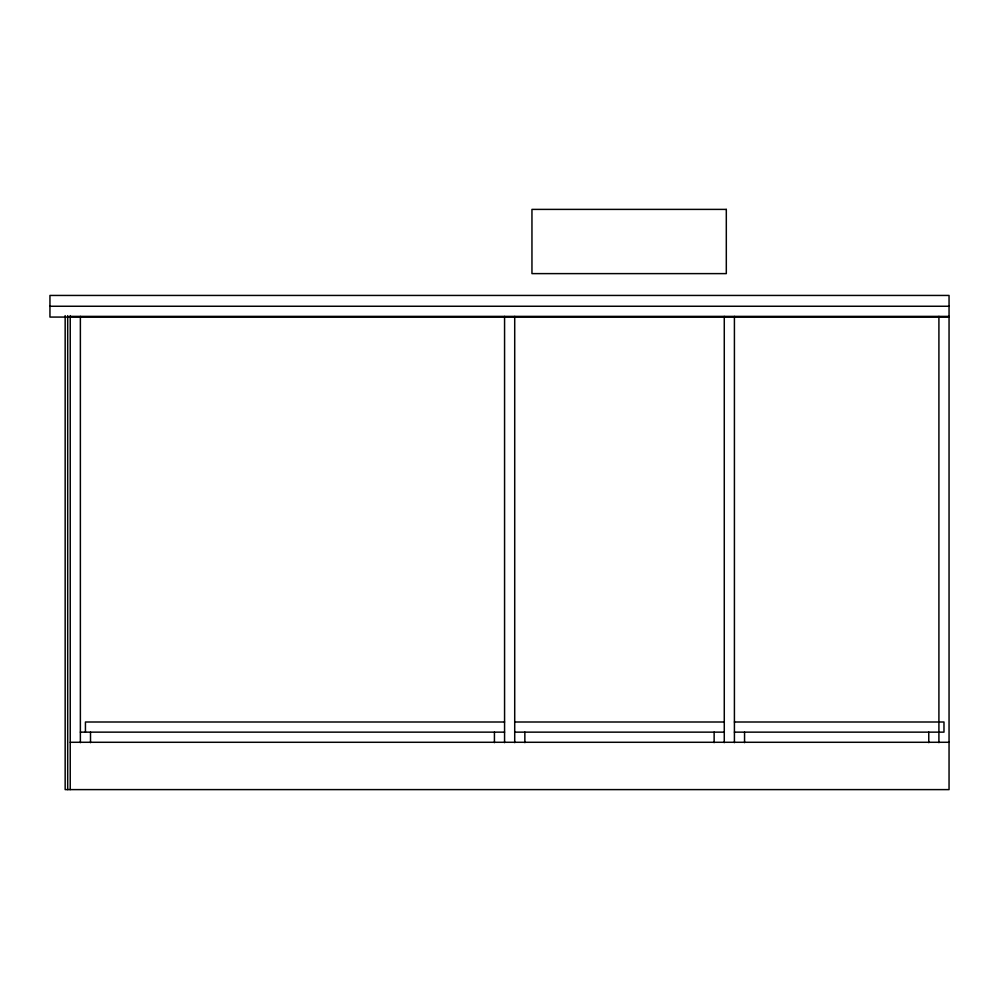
<?xml version="1.0" encoding="UTF-8"?>
<svg xmlns="http://www.w3.org/2000/svg" width="999" height="999" viewBox="0 0 999 999"><rect width="100%" height="100%" fill="white"/><g stroke="black" fill="none" stroke-linecap="round" stroke-linejoin="round"><path stroke-width="1.5" d="M49.95 306.256L949.05 306.256M70.23 316.396L949.05 316.396M949.05 317.07L49.95 317.07L49.95 295.442L949.05 295.442L949.05 789.61L65.16 789.61L65.16 315.609M504.57 722.002L85.439 722.002L85.439 732.142M514.71 722.002L724.275 722.002M734.415 722.002L943.98 722.002L943.98 732.142L734.415 732.142M80.37 732.142L504.57 732.142M514.71 732.142L724.275 732.142M70.23 742.282L949.05 742.282M938.91 316.396L938.91 742.657M928.77 732.142L928.77 742.657M744.555 732.142L744.555 742.657M734.415 316.396L734.415 742.657M724.275 316.396L724.275 742.657M714.135 732.142L714.135 742.657M524.85 732.142L524.85 742.657M514.71 316.396L514.71 742.657M504.57 316.396L504.57 742.657M494.43 732.142L494.43 742.657M90.509 732.142L90.509 742.657M80.37 316.396L80.37 742.657M70.23 315.609L70.23 789.61M67.695 315.609L67.695 789.61M726.31 209.39L531.955 209.39L531.955 273.614L726.31 273.614L726.31 209.39"/></g></svg>
